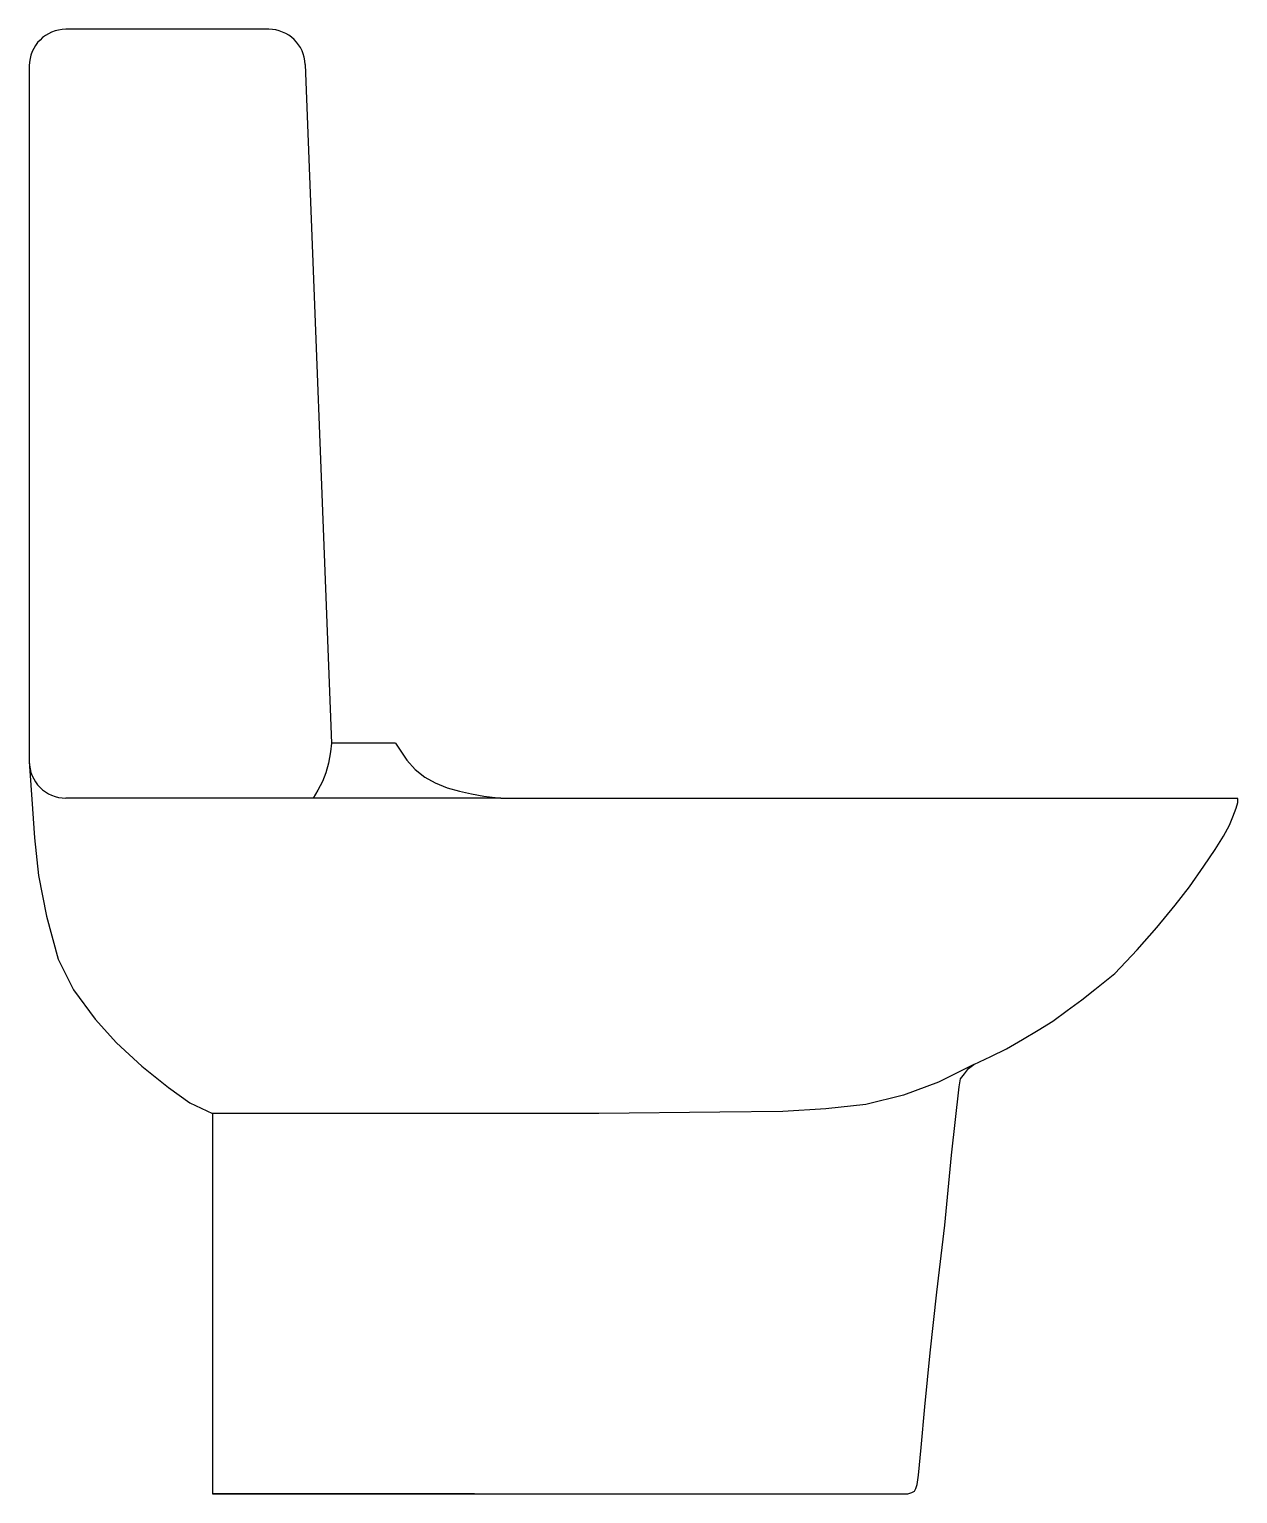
# Model space of a CAD drawing. Extents: x -857.595 to -856.935, y 506.34 to 507.14.
import ezdxf

# ---------------------------------------------------------------- set-up
doc = ezdxf.new("R2010")
doc.units = 0
doc.header["$LTSCALE"] = 50
doc.header["$MEASUREMENT"] = 0
doc.layers.add('A-PECAS', color=2, linetype='CONTINUOUS')

msp = doc.modelspace()

# ---------------------------------------------------------------- linework, layer by layer
at = {"layer": 'A-PECAS'}
for p, q in [((-857.46452, 507.13982), (-857.57527, 507.13982)), ((-857.44453, 507.12059), (-857.43027, 506.74982)), ((-857.59527, 507.11982), (-857.59527, 506.73982)), ((-857.39531, 506.74982), (-857.43027, 506.74982)), ((-857.44027, 506.71982), (-857.57527, 506.71982)), ((-857.33781, 506.71982), (-856.93527, 506.71982)), ((-857.49527, 506.5476), (-857.49527, 506.33982)), ((-857.35207, 506.33982), (-857.49527, 506.33982))]:
    msp.add_line(p, q, dxfattribs=at)
at = {"layer": 'A-PECAS', "color": 1}
msp.add_line((-857.33781, 506.71982), (-857.44027, 506.71982), dxfattribs=at)
at = {"layer": 'A-PECAS'}
for points in [[(-857.43027, 506.74982), (-857.43081, 506.74512), (-857.4319, 506.73899), (-857.43322, 506.73363), (-857.43519, 506.72893), (-857.43759, 506.72412), (-857.44027, 506.71982)], [(-857.39531, 506.74982), (-857.39241, 506.74538), (-857.38909, 506.74047), (-857.38457, 506.73543), (-857.37926, 506.73118), (-857.37368, 506.72813), (-857.36703, 506.72547), (-857.36039, 506.72361), (-857.35375, 506.72215), (-857.34698, 506.72096), (-857.33781, 506.71982)], [(-857.59527, 506.73982), (-857.59355, 506.71393), (-857.59246, 506.69817), (-857.59029, 506.67753), (-857.58594, 506.65525), (-857.57943, 506.63182), (-857.57107, 506.61512), (-857.55937, 506.59898), (-857.54767, 506.58617), (-857.53374, 506.57337), (-857.51925, 506.56167), (-857.50755, 506.55332), (-857.49527, 506.5476)], [(-857.49527, 506.33982), (-857.40242, 506.33982), (-857.37796, 506.33982), (-857.35207, 506.33982), (-857.32473, 506.33982), (-857.29596, 506.33982), (-857.26575, 506.33982), (-857.23554, 506.33982), (-857.20533, 506.33982), (-857.17512, 506.33982), (-857.14491, 506.33982), (-857.11542, 506.33982), (-857.11542, 506.33982), (-857.11326, 506.34054), (-857.11182, 506.34126), (-857.1111, 506.3427), (-857.11038, 506.34485), (-857.11038, 506.34485), (-857.10966, 506.34989), (-857.10823, 506.36499), (-857.10607, 506.38729), (-857.10319, 506.41678), (-857.09959, 506.44987), (-857.09528, 506.48656), (-857.09168, 506.52468), (-857.08737, 506.56208), (-857.08737, 506.56208), (-857.08665, 506.5664), (-857.08449, 506.56927), (-857.08233, 506.57215), (-857.07945, 506.57431), (-857.07945, 506.57431), (-857.0701, 506.57863), (-857.06147, 506.58294), (-857.05284, 506.58798), (-857.04421, 506.59301), (-857.0363, 506.59805), (-857.02838, 506.6038), (-857.02047, 506.60956), (-857.01328, 506.61531), (-857.01328, 506.61531), (-857.00246, 506.62393), (-856.99026, 506.63689), (-856.97947, 506.64912), (-856.9694, 506.66134), (-856.96166, 506.67136), (-856.95369, 506.6826), (-856.94761, 506.6917), (-856.94303, 506.69912), (-856.93972, 506.70495), (-856.93785, 506.70965), (-856.93609, 506.71432), (-856.93527, 506.71736), (-856.93527, 506.71969)]]:
    msp.add_lwpolyline(points, dxfattribs=at)
at = {"layer": 'A-PECAS', "color": 1}
msp.add_lwpolyline([(-857.07945, 506.57431), (-857.09861, 506.5646), (-857.11788, 506.55754), (-857.13843, 506.55241), (-857.16028, 506.55016), (-857.18372, 506.54856), (-857.21809, 506.54823), (-857.28414, 506.5476), (-857.49527, 506.5476)], dxfattribs=at)
at = {"layer": 'A-PECAS'}
for centre, start, end in [((-857.57527, 507.11982), 90, 180), ((-857.46452, 507.11982), 2.2026, 90), ((-857.57527, 506.73982), 180, 270)]:
    msp.add_arc(centre, 0.02, start, end, dxfattribs=at)

doc.saveas('drawing.dxf')
